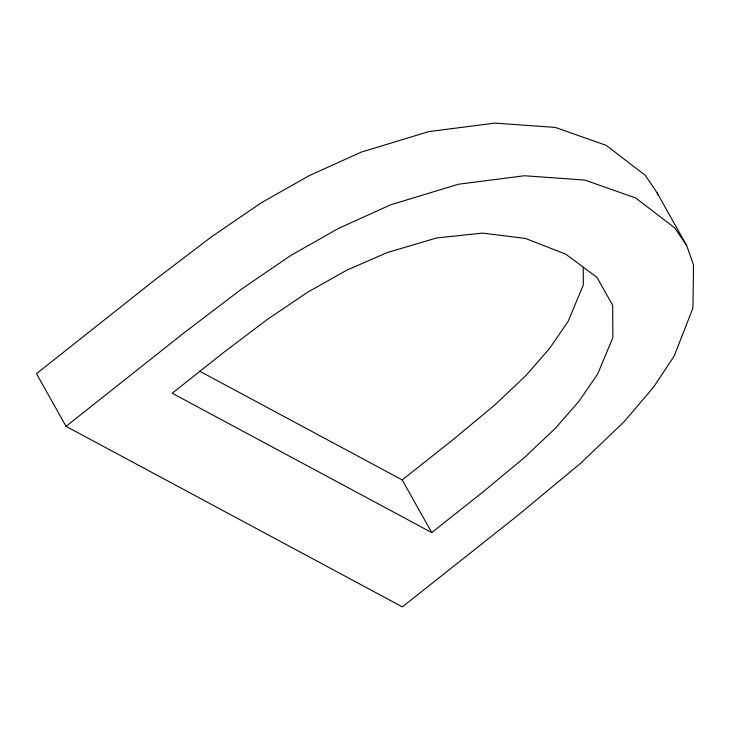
<?xml version="1.0" encoding="UTF-8"?>
<svg xmlns="http://www.w3.org/2000/svg" width="730" height="730" viewBox="0 0 730 730"><rect width="100%" height="100%" fill="white"/><g stroke="black" fill="none" stroke-linecap="round" stroke-linejoin="round"><path stroke-width="1.09" d="M66.038 426.338L183.449 333.309L241.247 289.308L290.713 255.518L338.364 228.49L390.723 204.792L458.321 184.252L524.368 175.748L584.849 180.064L635.73 197.994L674.794 227.952L686.693 245.572L693.5 264.954L692.943 307.996L674.201 356.058L653.505 387.21L624.077 421.748L580.761 463.158L518.4 514.942L402.358 606.895L66.038 426.338L36.5 373.696L153.911 280.658L211.7 236.666L261.167 202.876L308.827 175.848L361.186 152.15L428.775 131.61L494.83 123.105L555.311 127.421L606.183 145.352L645.247 175.309L657.146 192.93L686.693 245.572M199.792 371.269L402.193 479.929L453.887 438.976L494.803 404.977L525.819 375.667L549.416 348.639L568.086 321.465L583.334 284.946L583.224 267.125M431.74 532.572L483.424 491.618L524.341 457.619L555.357 428.309L578.954 401.281L597.624 374.107L612.871 337.588L612.671 305.286L597.012 277.427L565.887 254.232L525.39 238.409L482.475 233.116L436.622 237.962L387.292 252.543L346.933 270.118L307.722 292.183L267.454 319.357L223.9 352.289L172.216 393.251L431.74 532.572L402.193 479.929M657.146 192.93L657.867 194.974"/></g></svg>
